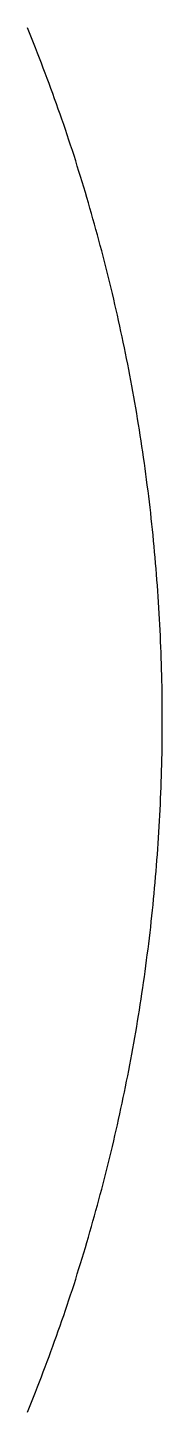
# Model space of a CAD drawing. Header units: millimetres. Extents: x 9 to 19, y 42 to 146.
import ezdxf

# ---------------------------------------------------------------- set-up
doc = ezdxf.new("R2010")
doc.units = ezdxf.units.MM
doc.header["$MEASUREMENT"] = 0
doc.layers.add('Standard', color=7, linetype='Continuous')

msp = doc.modelspace()

# ---------------------------------------------------------------- linework, layer by layer
at = {"layer": 'Standard'}
msp.add_rational_spline([(9.11, 41.78), (30.23, 93.98), (9.11, 146.18)], [1, 0.927017071315, 1], degree=2, dxfattribs=at)

doc.saveas('drawing.dxf')
